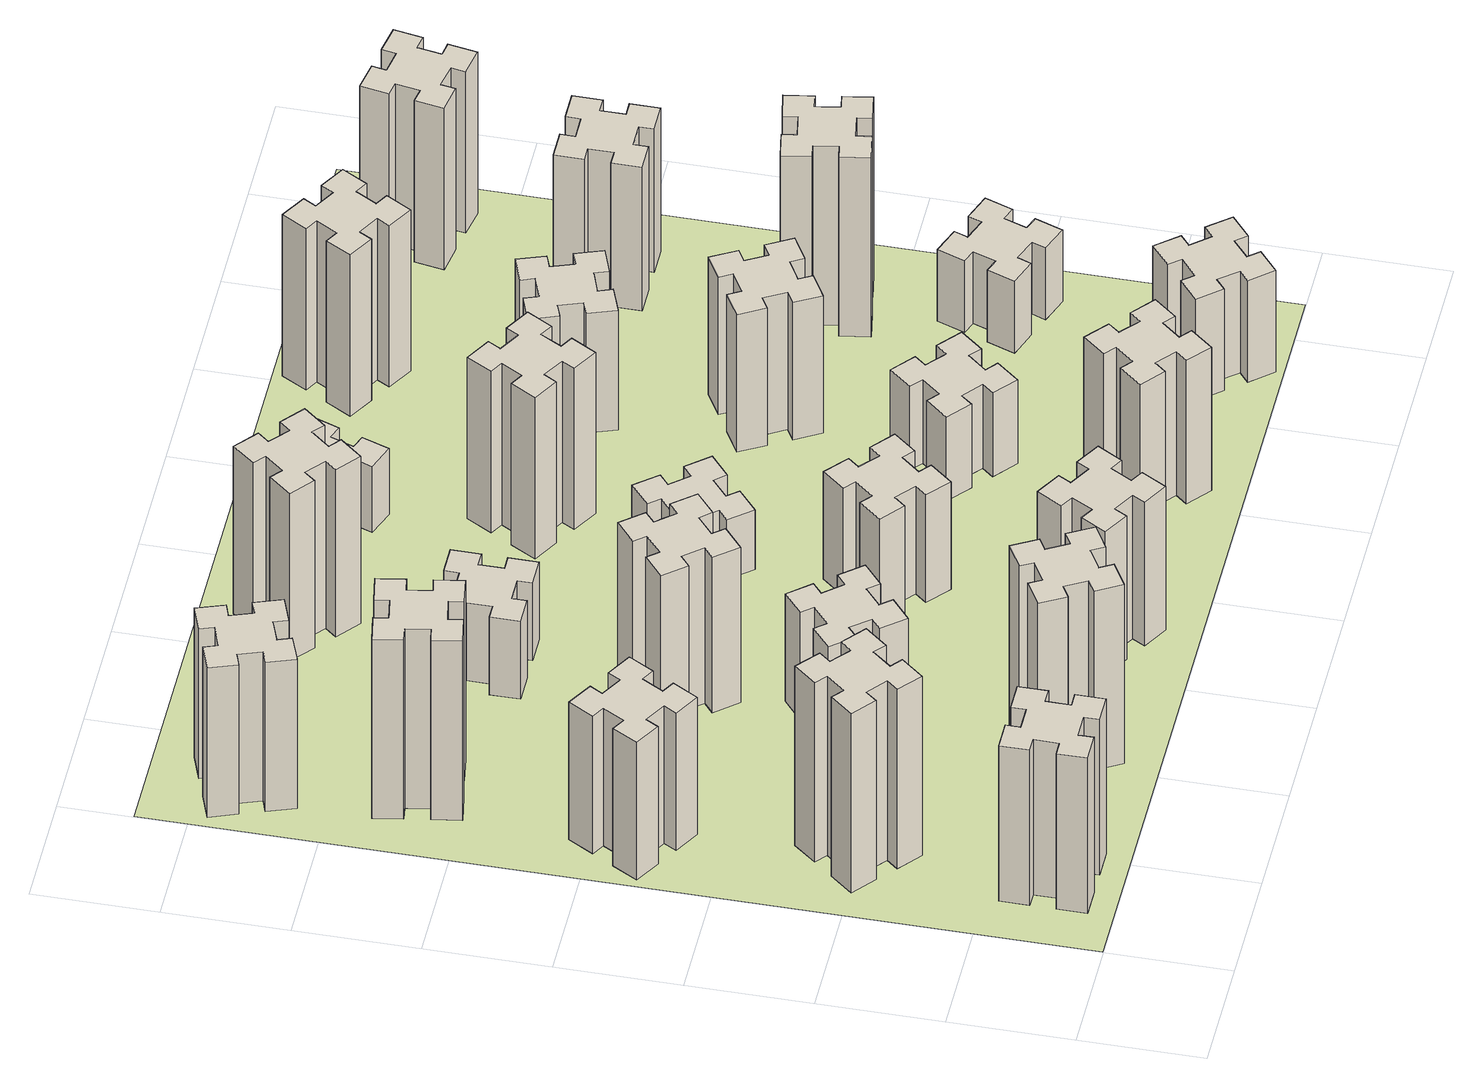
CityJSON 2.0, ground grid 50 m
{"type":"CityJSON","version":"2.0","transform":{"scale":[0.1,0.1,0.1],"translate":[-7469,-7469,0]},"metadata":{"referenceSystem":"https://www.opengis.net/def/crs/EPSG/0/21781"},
"CityObjects":{
"building1":{"type":"Building","attributes":{"class":"1000","function":"1000","usage":"1000","yearOfConstruction":2016,"roofType":"1000","measuredHeight":78,"storeysAboveGround":30,"storeysBelowGround":0},"geometry":[{"type":"Solid","lod":"1","boundaries":[[[[0,1,2,3,4,5,6,7,8,9,10,11,12,13,14,15,16,17,18,19]],[[17,16,20,21]],[[16,15,22,20]],[[15,14,23,22]],[[14,13,24,23]],[[13,12,25,24]],[[12,11,26,25]],[[11,10,27,26]],[[10,9,28,27]],[[9,8,29,28]],[[8,7,30,29]],[[7,6,31,30]],[[6,5,32,31]],[[5,4,33,32]],[[4,3,34,33]],[[3,2,35,34]],[[2,1,36,35]],[[1,0,37,36]],[[0,19,38,37]],[[19,18,39,38]],[[18,17,21,39]],[[24,25,26,27,28,29,30,31,32,33,34,35,36,37,38,39,21,20,22,23]]]]}]},
"building2":{"type":"Building","attributes":{"class":"1000","function":"1000","usage":"1000","yearOfConstruction":2016,"roofType":"1000","measuredHeight":90,"storeysAboveGround":30,"storeysBelowGround":0},"geometry":[{"type":"Solid","lod":"1","boundaries":[[[[40,41,42,43,44,45,46,47,48,49,50,51,52,53,54,55,56,57,58,59]],[[57,56,60,61]],[[56,55,62,60]],[[55,54,63,62]],[[54,53,64,63]],[[53,52,65,64]],[[52,51,66,65]],[[51,50,67,66]],[[50,49,68,67]],[[49,48,69,68]],[[48,47,70,69]],[[47,46,71,70]],[[46,45,72,71]],[[45,44,73,72]],[[44,43,74,73]],[[43,42,75,74]],[[42,41,76,75]],[[41,40,77,76]],[[40,59,78,77]],[[59,58,79,78]],[[58,57,61,79]],[[64,65,66,67,68,69,70,71,72,73,74,75,76,77,78,79,61,60,62,63]]]]}]},
"building3":{"type":"Building","attributes":{"class":"1000","function":"1000","usage":"1000","yearOfConstruction":2016,"roofType":"1000","measuredHeight":69,"storeysAboveGround":30,"storeysBelowGround":0},"geometry":[{"type":"Solid","lod":"1","boundaries":[[[[80,81,82,83,84,85,86,87,88,89,90,91,92,93,94,95,96,97,98,99]],[[97,96,100,101]],[[96,95,102,100]],[[95,94,103,102]],[[94,93,104,103]],[[93,92,105,104]],[[92,91,106,105]],[[91,90,107,106]],[[90,89,108,107]],[[89,88,109,108]],[[88,87,110,109]],[[87,86,111,110]],[[86,85,112,111]],[[85,84,113,112]],[[84,83,114,113]],[[83,82,115,114]],[[82,81,116,115]],[[81,80,117,116]],[[80,99,118,117]],[[99,98,119,118]],[[98,97,101,119]],[[104,105,106,107,108,109,110,111,112,113,114,115,116,117,118,119,101,100,102,103]]]]}]},
"building4":{"type":"Building","attributes":{"class":"1000","function":"1000","usage":"1000","yearOfConstruction":2016,"roofType":"1000","measuredHeight":90,"storeysAboveGround":30,"storeysBelowGround":0},"geometry":[{"type":"Solid","lod":"1","boundaries":[[[[120,121,122,123,124,125,126,127,128,129,130,131,132,133,134,135,136,137,138,139]],[[137,136,140,141]],[[136,135,142,140]],[[135,134,143,142]],[[134,133,144,143]],[[133,132,145,144]],[[132,131,146,145]],[[131,130,147,146]],[[130,129,148,147]],[[129,128,149,148]],[[128,127,150,149]],[[127,126,151,150]],[[126,125,152,151]],[[125,124,153,152]],[[124,123,154,153]],[[123,122,155,154]],[[122,121,156,155]],[[121,120,157,156]],[[120,139,158,157]],[[139,138,159,158]],[[138,137,141,159]],[[144,145,146,147,148,149,150,151,152,153,154,155,156,157,158,159,141,140,142,143]]]]}]},
"building5":{"type":"Building","attributes":{"class":"1000","function":"1000","usage":"1000","yearOfConstruction":2016,"roofType":"1000","measuredHeight":90,"storeysAboveGround":30,"storeysBelowGround":0},"geometry":[{"type":"Solid","lod":"1","boundaries":[[[[160,161,162,163,164,165,166,167,168,169,170,171,172,173,174,175,176,177,178,179]],[[177,176,180,181]],[[176,175,182,180]],[[175,174,183,182]],[[174,173,184,183]],[[173,172,185,184]],[[172,171,186,185]],[[171,170,187,186]],[[170,169,188,187]],[[169,168,189,188]],[[168,167,190,189]],[[167,166,191,190]],[[166,165,192,191]],[[165,164,193,192]],[[164,163,194,193]],[[163,162,195,194]],[[162,161,196,195]],[[161,160,197,196]],[[160,179,198,197]],[[179,178,199,198]],[[178,177,181,199]],[[184,185,186,187,188,189,190,191,192,193,194,195,196,197,198,199,181,180,182,183]]]]}]},
"building6":{"type":"Building","attributes":{"class":"1000","function":"1000","usage":"1000","yearOfConstruction":2016,"roofType":"1000","measuredHeight":75,"storeysAboveGround":30,"storeysBelowGround":0},"geometry":[{"type":"Solid","lod":"1","boundaries":[[[[200,201,202,203,204,205,206,207,208,209,210,211,212,213,214,215,216,217,218,219]],[[217,216,220,221]],[[216,215,222,220]],[[215,214,223,222]],[[214,213,224,223]],[[213,212,225,224]],[[212,211,226,225]],[[211,210,227,226]],[[210,209,228,227]],[[209,208,229,228]],[[208,207,230,229]],[[207,206,231,230]],[[206,205,232,231]],[[205,204,233,232]],[[204,203,234,233]],[[203,202,235,234]],[[202,201,236,235]],[[201,200,237,236]],[[200,219,238,237]],[[219,218,239,238]],[[218,217,221,239]],[[224,225,226,227,228,229,230,231,232,233,234,235,236,237,238,239,221,220,222,223]]]]}]},
"building7":{"type":"Building","attributes":{"class":"1000","function":"1000","usage":"1000","yearOfConstruction":2016,"roofType":"1000","measuredHeight":54,"storeysAboveGround":30,"storeysBelowGround":0},"geometry":[{"type":"Solid","lod":"1","boundaries":[[[[240,241,242,243,244,245,246,247,248,249,250,251,252,253,254,255,256,257,258,259]],[[257,256,260,261]],[[256,255,262,260]],[[255,254,263,262]],[[254,253,264,263]],[[253,252,265,264]],[[252,251,266,265]],[[251,250,267,266]],[[250,249,268,267]],[[249,248,269,268]],[[248,247,270,269]],[[247,246,271,270]],[[246,245,272,271]],[[245,244,273,272]],[[244,243,274,273]],[[243,242,275,274]],[[242,241,276,275]],[[241,240,277,276]],[[240,259,278,277]],[[259,258,279,278]],[[258,257,261,279]],[[264,265,266,267,268,269,270,271,272,273,274,275,276,277,278,279,261,260,262,263]]]]}]},
"building8":{"type":"Building","attributes":{"class":"1000","function":"1000","usage":"1000","yearOfConstruction":2016,"roofType":"1000","measuredHeight":78,"storeysAboveGround":30,"storeysBelowGround":0},"geometry":[{"type":"Solid","lod":"1","boundaries":[[[[280,281,282,283,284,285,286,287,288,289,290,291,292,293,294,295,296,297,298,299]],[[297,296,300,301]],[[296,295,302,300]],[[295,294,303,302]],[[294,293,304,303]],[[293,292,305,304]],[[292,291,306,305]],[[291,290,307,306]],[[290,289,308,307]],[[289,288,309,308]],[[288,287,310,309]],[[287,286,311,310]],[[286,285,312,311]],[[285,284,313,312]],[[284,283,314,313]],[[283,282,315,314]],[[282,281,316,315]],[[281,280,317,316]],[[280,299,318,317]],[[299,298,319,318]],[[298,297,301,319]],[[304,305,306,307,308,309,310,311,312,313,314,315,316,317,318,319,301,300,302,303]]]]}]},
"building9":{"type":"Building","attributes":{"class":"1000","function":"1000","usage":"1000","yearOfConstruction":2016,"roofType":"1000","measuredHeight":72,"storeysAboveGround":30,"storeysBelowGround":0},"geometry":[{"type":"Solid","lod":"1","boundaries":[[[[320,321,322,323,324,325,326,327,328,329,330,331,332,333,334,335,336,337,338,339]],[[337,336,340,341]],[[336,335,342,340]],[[335,334,343,342]],[[334,333,344,343]],[[333,332,345,344]],[[332,331,346,345]],[[331,330,347,346]],[[330,329,348,347]],[[329,328,349,348]],[[328,327,350,349]],[[327,326,351,350]],[[326,325,352,351]],[[325,324,353,352]],[[324,323,354,353]],[[323,322,355,354]],[[322,321,356,355]],[[321,320,357,356]],[[320,339,358,357]],[[339,338,359,358]],[[338,337,341,359]],[[344,345,346,347,348,349,350,351,352,353,354,355,356,357,358,359,341,340,342,343]]]]}]},
"building10":{"type":"Building","attributes":{"class":"1000","function":"1000","usage":"1000","yearOfConstruction":2016,"roofType":"1000","measuredHeight":39,"storeysAboveGround":30,"storeysBelowGround":0},"geometry":[{"type":"Solid","lod":"1","boundaries":[[[[360,361,362,363,364,365,366,367,368,369,370,371,372,373,374,375,376,377,378,379]],[[377,376,380,381]],[[376,375,382,380]],[[375,374,383,382]],[[374,373,384,383]],[[373,372,385,384]],[[372,371,386,385]],[[371,370,387,386]],[[370,369,388,387]],[[369,368,389,388]],[[368,367,390,389]],[[367,366,391,390]],[[366,365,392,391]],[[365,364,393,392]],[[364,363,394,393]],[[363,362,395,394]],[[362,361,396,395]],[[361,360,397,396]],[[360,379,398,397]],[[379,378,399,398]],[[378,377,381,399]],[[384,385,386,387,388,389,390,391,392,393,394,395,396,397,398,399,381,380,382,383]]]]}]},
"building11":{"type":"Building","attributes":{"class":"1000","function":"1000","usage":"1000","yearOfConstruction":2016,"roofType":"1000","measuredHeight":84,"storeysAboveGround":30,"storeysBelowGround":0},"geometry":[{"type":"Solid","lod":"1","boundaries":[[[[400,401,402,403,404,405,406,407,408,409,410,411,412,413,414,415,416,417,418,419]],[[417,416,420,421]],[[416,415,422,420]],[[415,414,423,422]],[[414,413,424,423]],[[413,412,425,424]],[[412,411,426,425]],[[411,410,427,426]],[[410,409,428,427]],[[409,408,429,428]],[[408,407,430,429]],[[407,406,431,430]],[[406,405,432,431]],[[405,404,433,432]],[[404,403,434,433]],[[403,402,435,434]],[[402,401,436,435]],[[401,400,437,436]],[[400,419,438,437]],[[419,418,439,438]],[[418,417,421,439]],[[424,425,426,427,428,429,430,431,432,433,434,435,436,437,438,439,421,420,422,423]]]]}]},
"building12":{"type":"Building","attributes":{"class":"1000","function":"1000","usage":"1000","yearOfConstruction":2016,"roofType":"1000","measuredHeight":54,"storeysAboveGround":30,"storeysBelowGround":0},"geometry":[{"type":"Solid","lod":"1","boundaries":[[[[440,441,442,443,444,445,446,447,448,449,450,451,452,453,454,455,456,457,458,459]],[[457,456,460,461]],[[456,455,462,460]],[[455,454,463,462]],[[454,453,464,463]],[[453,452,465,464]],[[452,451,466,465]],[[451,450,467,466]],[[450,449,468,467]],[[449,448,469,468]],[[448,447,470,469]],[[447,446,471,470]],[[446,445,472,471]],[[445,444,473,472]],[[444,443,474,473]],[[443,442,475,474]],[[442,441,476,475]],[[441,440,477,476]],[[440,459,478,477]],[[459,458,479,478]],[[458,457,461,479]],[[464,465,466,467,468,469,470,471,472,473,474,475,476,477,478,479,461,460,462,463]]]]}]},
"building13":{"type":"Building","attributes":{"class":"1000","function":"1000","usage":"1000","yearOfConstruction":2016,"roofType":"1000","measuredHeight":30,"storeysAboveGround":30,"storeysBelowGround":0},"geometry":[{"type":"Solid","lod":"1","boundaries":[[[[480,481,482,483,484,485,486,487,488,489,490,491,492,493,494,495,496,497,498,499]],[[497,496,500,501]],[[496,495,502,500]],[[495,494,503,502]],[[494,493,504,503]],[[493,492,505,504]],[[492,491,506,505]],[[491,490,507,506]],[[490,489,508,507]],[[489,488,509,508]],[[488,487,510,509]],[[487,486,511,510]],[[486,485,512,511]],[[485,484,513,512]],[[484,483,514,513]],[[483,482,515,514]],[[482,481,516,515]],[[481,480,517,516]],[[480,499,518,517]],[[499,498,519,518]],[[498,497,501,519]],[[504,505,506,507,508,509,510,511,512,513,514,515,516,517,518,519,501,500,502,503]]]]}]},
"building14":{"type":"Building","attributes":{"class":"1000","function":"1000","usage":"1000","yearOfConstruction":2016,"roofType":"1000","measuredHeight":72,"storeysAboveGround":30,"storeysBelowGround":0},"geometry":[{"type":"Solid","lod":"1","boundaries":[[[[520,521,522,523,524,525,526,527,528,529,530,531,532,533,534,535,536,537,538,539]],[[537,536,540,541]],[[536,535,542,540]],[[535,534,543,542]],[[534,533,544,543]],[[533,532,545,544]],[[532,531,546,545]],[[531,530,547,546]],[[530,529,548,547]],[[529,528,549,548]],[[528,527,550,549]],[[527,526,551,550]],[[526,525,552,551]],[[525,524,553,552]],[[524,523,554,553]],[[523,522,555,554]],[[522,521,556,555]],[[521,520,557,556]],[[520,539,558,557]],[[539,538,559,558]],[[538,537,541,559]],[[544,545,546,547,548,549,550,551,552,553,554,555,556,557,558,559,541,540,542,543]]]]}]},
"building15":{"type":"Building","attributes":{"class":"1000","function":"1000","usage":"1000","yearOfConstruction":2016,"roofType":"1000","measuredHeight":81,"storeysAboveGround":30,"storeysBelowGround":0},"geometry":[{"type":"Solid","lod":"1","boundaries":[[[[560,561,562,563,564,565,566,567,568,569,570,571,572,573,574,575,576,577,578,579]],[[577,576,580,581]],[[576,575,582,580]],[[575,574,583,582]],[[574,573,584,583]],[[573,572,585,584]],[[572,571,586,585]],[[571,570,587,586]],[[570,569,588,587]],[[569,568,589,588]],[[568,567,590,589]],[[567,566,591,590]],[[566,565,592,591]],[[565,564,593,592]],[[564,563,594,593]],[[563,562,595,594]],[[562,561,596,595]],[[561,560,597,596]],[[560,579,598,597]],[[579,578,599,598]],[[578,577,581,599]],[[584,585,586,587,588,589,590,591,592,593,594,595,596,597,598,599,581,580,582,583]]]]}]},
"building16":{"type":"Building","attributes":{"class":"1000","function":"1000","usage":"1000","yearOfConstruction":2016,"roofType":"1000","measuredHeight":33,"storeysAboveGround":30,"storeysBelowGround":0},"geometry":[{"type":"Solid","lod":"1","boundaries":[[[[600,601,602,603,604,605,606,607,608,609,610,611,612,613,614,615,616,617,618,619]],[[617,616,620,621]],[[616,615,622,620]],[[615,614,623,622]],[[614,613,624,623]],[[613,612,625,624]],[[612,611,626,625]],[[611,610,627,626]],[[610,609,628,627]],[[609,608,629,628]],[[608,607,630,629]],[[607,606,631,630]],[[606,605,632,631]],[[605,604,633,632]],[[604,603,634,633]],[[603,602,635,634]],[[602,601,636,635]],[[601,600,637,636]],[[600,619,638,637]],[[619,618,639,638]],[[618,617,621,639]],[[624,625,626,627,628,629,630,631,632,633,634,635,636,637,638,639,621,620,622,623]]]]}]},
"building17":{"type":"Building","attributes":{"class":"1000","function":"1000","usage":"1000","yearOfConstruction":2016,"roofType":"1000","measuredHeight":42,"storeysAboveGround":30,"storeysBelowGround":0},"geometry":[{"type":"Solid","lod":"1","boundaries":[[[[640,641,642,643,644,645,646,647,648,649,650,651,652,653,654,655,656,657,658,659]],[[657,656,660,661]],[[656,655,662,660]],[[655,654,663,662]],[[654,653,664,663]],[[653,652,665,664]],[[652,651,666,665]],[[651,650,667,666]],[[650,649,668,667]],[[649,648,669,668]],[[648,647,670,669]],[[647,646,671,670]],[[646,645,672,671]],[[645,644,673,672]],[[644,643,674,673]],[[643,642,675,674]],[[642,641,676,675]],[[641,640,677,676]],[[640,659,678,677]],[[659,658,679,678]],[[658,657,661,679]],[[664,665,666,667,668,669,670,671,672,673,674,675,676,677,678,679,661,660,662,663]]]]}]},
"building18":{"type":"Building","attributes":{"class":"1000","function":"1000","usage":"1000","yearOfConstruction":2016,"roofType":"1000","measuredHeight":69,"storeysAboveGround":30,"storeysBelowGround":0},"geometry":[{"type":"Solid","lod":"1","boundaries":[[[[680,681,682,683,684,685,686,687,688,689,690,691,692,693,694,695,696,697,698,699]],[[697,696,700,701]],[[696,695,702,700]],[[695,694,703,702]],[[694,693,704,703]],[[693,692,705,704]],[[692,691,706,705]],[[691,690,707,706]],[[690,689,708,707]],[[689,688,709,708]],[[688,687,710,709]],[[687,686,711,710]],[[686,685,712,711]],[[685,684,713,712]],[[684,683,714,713]],[[683,682,715,714]],[[682,681,716,715]],[[681,680,717,716]],[[680,699,718,717]],[[699,698,719,718]],[[698,697,701,719]],[[704,705,706,707,708,709,710,711,712,713,714,715,716,717,718,719,701,700,702,703]]]]}]},
"building19":{"type":"Building","attributes":{"class":"1000","function":"1000","usage":"1000","yearOfConstruction":2016,"roofType":"1000","measuredHeight":60,"storeysAboveGround":30,"storeysBelowGround":0},"geometry":[{"type":"Solid","lod":"1","boundaries":[[[[720,721,722,723,724,725,726,727,728,729,730,731,732,733,734,735,736,737,738,739]],[[737,736,740,741]],[[736,735,742,740]],[[735,734,743,742]],[[734,733,744,743]],[[733,732,745,744]],[[732,731,746,745]],[[731,730,747,746]],[[730,729,748,747]],[[729,728,749,748]],[[728,727,750,749]],[[727,726,751,750]],[[726,725,752,751]],[[725,724,753,752]],[[724,723,754,753]],[[723,722,755,754]],[[722,721,756,755]],[[721,720,757,756]],[[720,739,758,757]],[[739,738,759,758]],[[738,737,741,759]],[[744,745,746,747,748,749,750,751,752,753,754,755,756,757,758,759,741,740,742,743]]]]}]},
"building20":{"type":"Building","attributes":{"class":"1000","function":"1000","usage":"1000","yearOfConstruction":2016,"roofType":"1000","measuredHeight":51,"storeysAboveGround":30,"storeysBelowGround":0},"geometry":[{"type":"Solid","lod":"1","boundaries":[[[[760,761,762,763,764,765,766,767,768,769,770,771,772,773,774,775,776,777,778,779]],[[777,776,780,781]],[[776,775,782,780]],[[775,774,783,782]],[[774,773,784,783]],[[773,772,785,784]],[[772,771,786,785]],[[771,770,787,786]],[[770,769,788,787]],[[769,768,789,788]],[[768,767,790,789]],[[767,766,791,790]],[[766,765,792,791]],[[765,764,793,792]],[[764,763,794,793]],[[763,762,795,794]],[[762,761,796,795]],[[761,760,797,796]],[[760,779,798,797]],[[779,778,799,798]],[[778,777,781,799]],[[784,785,786,787,788,789,790,791,792,793,794,795,796,797,798,799,781,780,782,783]]]]}]},
"building21":{"type":"Building","attributes":{"class":"1000","function":"1000","usage":"1000","yearOfConstruction":2016,"roofType":"1000","measuredHeight":81,"storeysAboveGround":30,"storeysBelowGround":0},"geometry":[{"type":"Solid","lod":"1","boundaries":[[[[800,801,802,803,804,805,806,807,808,809,810,811,812,813,814,815,816,817,818,819]],[[817,816,820,821]],[[816,815,822,820]],[[815,814,823,822]],[[814,813,824,823]],[[813,812,825,824]],[[812,811,826,825]],[[811,810,827,826]],[[810,809,828,827]],[[809,808,829,828]],[[808,807,830,829]],[[807,806,831,830]],[[806,805,832,831]],[[805,804,833,832]],[[804,803,834,833]],[[803,802,835,834]],[[802,801,836,835]],[[801,800,837,836]],[[800,819,838,837]],[[819,818,839,838]],[[818,817,821,839]],[[824,825,826,827,828,829,830,831,832,833,834,835,836,837,838,839,821,820,822,823]]]]}]},
"building22":{"type":"Building","attributes":{"class":"1000","function":"1000","usage":"1000","yearOfConstruction":2016,"roofType":"1000","measuredHeight":36,"storeysAboveGround":30,"storeysBelowGround":0},"geometry":[{"type":"Solid","lod":"1","boundaries":[[[[840,841,842,843,844,845,846,847,848,849,850,851,852,853,854,855,856,857,858,859]],[[857,856,860,861]],[[856,855,862,860]],[[855,854,863,862]],[[854,853,864,863]],[[853,852,865,864]],[[852,851,866,865]],[[851,850,867,866]],[[850,849,868,867]],[[849,848,869,868]],[[848,847,870,869]],[[847,846,871,870]],[[846,845,872,871]],[[845,844,873,872]],[[844,843,874,873]],[[843,842,875,874]],[[842,841,876,875]],[[841,840,877,876]],[[840,859,878,877]],[[859,858,879,878]],[[858,857,861,879]],[[864,865,866,867,868,869,870,871,872,873,874,875,876,877,878,879,861,860,862,863]]]]}]},
"building23":{"type":"Building","attributes":{"class":"1000","function":"1000","usage":"1000","yearOfConstruction":2016,"roofType":"1000","measuredHeight":90,"storeysAboveGround":30,"storeysBelowGround":0},"geometry":[{"type":"Solid","lod":"1","boundaries":[[[[880,881,882,883,884,885,886,887,888,889,890,891,892,893,894,895,896,897,898,899]],[[897,896,900,901]],[[896,895,902,900]],[[895,894,903,902]],[[894,893,904,903]],[[893,892,905,904]],[[892,891,906,905]],[[891,890,907,906]],[[890,889,908,907]],[[889,888,909,908]],[[888,887,910,909]],[[887,886,911,910]],[[886,885,912,911]],[[885,884,913,912]],[[884,883,914,913]],[[883,882,915,914]],[[882,881,916,915]],[[881,880,917,916]],[[880,899,918,917]],[[899,898,919,918]],[[898,897,901,919]],[[904,905,906,907,908,909,910,911,912,913,914,915,916,917,918,919,901,900,902,903]]]]}]},
"building24":{"type":"Building","attributes":{"class":"1000","function":"1000","usage":"1000","yearOfConstruction":2016,"roofType":"1000","measuredHeight":72,"storeysAboveGround":30,"storeysBelowGround":0},"geometry":[{"type":"Solid","lod":"1","boundaries":[[[[920,921,922,923,924,925,926,927,928,929,930,931,932,933,934,935,936,937,938,939]],[[937,936,940,941]],[[936,935,942,940]],[[935,934,943,942]],[[934,933,944,943]],[[933,932,945,944]],[[932,931,946,945]],[[931,930,947,946]],[[930,929,948,947]],[[929,928,949,948]],[[928,927,950,949]],[[927,926,951,950]],[[926,925,952,951]],[[925,924,953,952]],[[924,923,954,953]],[[923,922,955,954]],[[922,921,956,955]],[[921,920,957,956]],[[920,939,958,957]],[[939,938,959,958]],[[938,937,941,959]],[[944,945,946,947,948,949,950,951,952,953,954,955,956,957,958,959,941,940,942,943]]]]}]},
"building25":{"type":"Building","attributes":{"class":"1000","function":"1000","usage":"1000","yearOfConstruction":2016,"roofType":"1000","measuredHeight":81,"storeysAboveGround":30,"storeysBelowGround":0},"geometry":[{"type":"Solid","lod":"1","boundaries":[[[[960,961,962,963,964,965,966,967,968,969,970,971,972,973,974,975,976,977,978,979]],[[977,976,980,981]],[[976,975,982,980]],[[975,974,983,982]],[[974,973,984,983]],[[973,972,985,984]],[[972,971,986,985]],[[971,970,987,986]],[[970,969,988,987]],[[969,968,989,988]],[[968,967,990,989]],[[967,966,991,990]],[[966,965,992,991]],[[965,964,993,992]],[[964,963,994,993]],[[963,962,995,994]],[[962,961,996,995]],[[961,960,997,996]],[[960,979,998,997]],[[979,978,999,998]],[[978,977,981,999]],[[984,985,986,987,988,989,990,991,992,993,994,995,996,997,998,999,981,980,982,983]]]]}]},
"landuse1":{"type":"LandUse","attributes":{"name":"plot1","function":"1010"},"geometry":[{"type":"MultiSurface","lod":"1","boundaries":[[[1000,1001,1002,1003]]]}]}
},
"vertices":[
[265,325,0],[265,225,0],[205,225,0],[205,105,0],[325,105,0],[325,165,0],[425,165,0],[425,105,0],[545,105,0],[545,225,0],[485,225,0],[485,325,0],[545,325,0],[545,445,0],[425,445,0],[425,385,0],[325,385,0],[325,445,0],[205,445,0],[205,325,0],[325,385,780],[325,445,780],[425,385,780],[425,445,780],[545,445,780],[545,325,780],[485,325,780],[485,225,780],[545,225,780],[545,105,780],[425,105,780],[425,165,780],[325,165,780],[325,105,780],[205,105,780],[205,225,780],[265,225,780],[265,325,780],[205,325,780],[205,445,780],
[484,1067,0],[408,1132,0],[446,1178,0],[354,1255,0],[277,1163,0],[323,1124,0],[259,1048,0],[213,1086,0],[136,994,0],[228,917,0],[266,963,0],[343,899,0],[304,853,0],[396,776,0],[473,868,0],[427,906,0],[492,983,0],[538,944,0],[615,1036,0],[523,1113,0],[492,983,900],[538,944,900],[427,906,900],[473,868,900],[396,776,900],[304,853,900],[343,899,900],[266,963,900],[228,917,900],[136,994,900],[213,1086,900],[259,1048,900],[323,1124,900],[277,1163,900],[354,1255,900],[446,1178,900],[408,1132,900],[484,1067,900],[523,1113,900],[615,1036,900],
[374,1926,0],[287,1976,0],[317,2028,0],[213,2088,0],[153,1984,0],[205,1954,0],[155,1867,0],[103,1897,0],[43,1793,0],[147,1733,0],[177,1785,0],[264,1735,0],[234,1683,0],[338,1623,0],[398,1727,0],[346,1757,0],[396,1844,0],[448,1814,0],[508,1918,0],[404,1978,0],[396,1844,690],[448,1814,690],[346,1757,690],[398,1727,690],[338,1623,690],[234,1683,690],[264,1735,690],[177,1785,690],[147,1733,690],[43,1793,690],[103,1897,690],[155,1867,690],[205,1954,690],[153,1984,690],[213,2088,690],[317,2028,690],[287,1976,690],[374,1926,690],[404,1978,690],[508,1918,690],
[405,2812,0],[307,2795,0],[297,2854,0],[178,2833,0],[199,2715,0],[258,2725,0],[276,2627,0],[217,2617,0],[237,2498,0],[356,2519,0],[345,2578,0],[444,2596,0],[454,2537,0],[572,2557,0],[551,2676,0],[492,2665,0],[475,2764,0],[534,2774,0],[513,2892,0],[395,2871,0],[475,2764,900],[534,2774,900],[492,2665,900],[551,2676,900],[572,2557,900],[454,2537,900],[444,2596,900],[345,2578,900],[356,2519,900],[237,2498,900],[217,2617,900],[276,2627,900],[258,2725,900],[199,2715,900],[178,2833,900],[297,2854,900],[307,2795,900],[405,2812,900],[395,2871,900],[513,2892,900],
[1127,255,0],[1214,305,0],[1244,253,0],[1348,313,0],[1288,417,0],[1236,387,0],[1186,474,0],[1238,504,0],[1178,608,0],[1074,548,0],[1104,496,0],[1017,446,0],[987,498,0],[883,438,0],[943,334,0],[995,364,0],[1045,277,0],[993,247,0],[1053,143,0],[1157,203,0],[1045,277,900],[993,247,900],[995,364,900],[943,334,900],[883,438,900],[987,498,900],[1017,446,900],[1104,496,900],[1074,548,900],[1178,608,900],[1238,504,900],[1186,474,900],[1236,387,900],[1288,417,900],[1348,313,900],[1244,253,900],[1214,305,900],[1127,255,900],[1157,203,900],[1053,143,900],
[155,3345,0],[189,3251,0],[133,3230,0],[174,3117,0],[287,3159,0],[266,3215,0],[360,3249,0],[380,3193,0],[493,3234,0],[452,3347,0],[396,3326,0],[362,3420,0],[418,3440,0],[377,3553,0],[264,3512,0],[285,3456,0],[191,3422,0],[170,3478,0],[57,3437,0],[99,3324,0],[191,3422,750],[170,3478,750],[285,3456,750],[264,3512,750],[377,3553,750],[418,3440,750],[362,3420,750],[396,3326,750],[452,3347,750],[493,3234,750],[380,3193,750],[360,3249,750],[266,3215,750],[287,3159,750],[174,3117,750],[133,3230,750],[189,3251,750],[155,3345,750],[99,3324,750],[57,3437,750],
[1083,1332,0],[1006,1267,0],[968,1313,0],[876,1236,0],[953,1144,0],[999,1183,0],[1063,1106,0],[1017,1068,0],[1094,976,0],[1186,1053,0],[1148,1099,0],[1224,1163,0],[1263,1117,0],[1355,1194,0],[1278,1286,0],[1232,1248,0],[1167,1324,0],[1213,1363,0],[1136,1455,0],[1044,1378,0],[1167,1324,540],[1213,1363,540],[1232,1248,540],[1278,1286,540],[1355,1194,540],[1263,1117,540],[1224,1163,540],[1148,1099,540],[1186,1053,540],[1094,976,540],[1017,1068,540],[1063,1106,540],[999,1183,540],[953,1144,540],[876,1236,540],[968,1313,540],[1006,1267,540],[1083,1332,540],[1044,1378,540],[1136,1455,540],
[1083,1972,0],[1006,1907,0],[968,1953,0],[876,1876,0],[953,1784,0],[999,1823,0],[1063,1746,0],[1017,1708,0],[1094,1616,0],[1186,1693,0],[1148,1739,0],[1224,1803,0],[1263,1757,0],[1355,1834,0],[1278,1926,0],[1232,1888,0],[1167,1964,0],[1213,2003,0],[1136,2095,0],[1044,2018,0],[1167,1964,780],[1213,2003,780],[1232,1888,780],[1278,1926,780],[1355,1834,780],[1263,1757,780],[1224,1803,780],[1148,1739,780],[1186,1693,780],[1094,1616,780],[1017,1708,780],[1063,1746,780],[999,1823,780],[953,1784,780],[876,1876,780],[968,1953,780],[1006,1907,780],[1083,1972,780],[1044,2018,780],[1136,2095,780],
[1657,305,0],[1744,255,0],[1714,203,0],[1818,143,0],[1878,247,0],[1826,277,0],[1876,364,0],[1928,334,0],[1988,438,0],[1884,498,0],[1854,446,0],[1767,496,0],[1797,548,0],[1693,608,0],[1633,504,0],[1685,474,0],[1635,387,0],[1583,417,0],[1523,313,0],[1627,253,0],[1635,387,720],[1583,417,720],[1685,474,720],[1633,504,720],[1693,608,720],[1797,548,720],[1767,496,720],[1854,446,720],[1884,498,720],[1988,438,720],[1928,334,720],[1876,364,720],[1826,277,720],[1878,247,720],[1818,143,720],[1714,203,720],[1744,255,720],[1657,305,720],[1627,253,720],[1523,313,720],
[1005,2645,0],[1005,2545,0],[945,2545,0],[945,2425,0],[1065,2425,0],[1065,2485,0],[1165,2485,0],[1165,2425,0],[1285,2425,0],[1285,2545,0],[1225,2545,0],[1225,2645,0],[1285,2645,0],[1285,2765,0],[1165,2765,0],[1165,2705,0],[1065,2705,0],[1065,2765,0],[945,2765,0],[945,2645,0],[1065,2705,390],[1065,2765,390],[1165,2705,390],[1165,2765,390],[1285,2765,390],[1285,2645,390],[1225,2645,390],[1225,2545,390],[1285,2545,390],[1285,2425,390],[1165,2425,390],[1165,2485,390],[1065,2485,390],[1065,2425,390],[945,2425,390],[945,2545,390],[1005,2545,390],[1005,2645,390],[945,2645,390],[945,2765,390],
[1106,3283,0],[1183,3219,0],[1144,3173,0],[1236,3096,0],[1313,3188,0],[1267,3226,0],[1332,3303,0],[1378,3264,0],[1455,3356,0],[1363,3433,0],[1324,3387,0],[1248,3452,0],[1286,3498,0],[1194,3575,0],[1117,3483,0],[1163,3444,0],[1099,3368,0],[1053,3406,0],[976,3314,0],[1068,3237,0],[1099,3368,840],[1053,3406,840],[1163,3444,840],[1117,3483,840],[1194,3575,840],[1286,3498,840],[1248,3452,840],[1324,3387,840],[1363,3433,840],[1455,3356,840],[1378,3264,840],[1332,3303,840],[1267,3226,840],[1313,3188,840],[1236,3096,840],[1144,3173,840],[1183,3219,840],[1106,3283,840],[1068,3237,840],[976,3314,840],
[1746,1163,0],[1823,1099,0],[1784,1053,0],[1876,976,0],[1953,1068,0],[1907,1106,0],[1972,1183,0],[2018,1144,0],[2095,1236,0],[2003,1313,0],[1964,1267,0],[1888,1332,0],[1926,1378,0],[1834,1455,0],[1757,1363,0],[1803,1324,0],[1739,1248,0],[1693,1286,0],[1616,1194,0],[1708,1117,0],[1739,1248,540],[1693,1286,540],[1803,1324,540],[1757,1363,540],[1834,1455,540],[1926,1378,540],[1888,1332,540],[1964,1267,540],[2003,1313,540],[2095,1236,540],[2018,1144,540],[1972,1183,540],[1907,1106,540],[1953,1068,540],[1876,976,540],[1784,1053,540],[1823,1099,540],[1746,1163,540],[1708,1117,540],[1616,1194,540],
[1972,1988,0],[1907,2064,0],[1953,2103,0],[1876,2195,0],[1784,2118,0],[1823,2072,0],[1746,2007,0],[1708,2053,0],[1616,1976,0],[1693,1884,0],[1739,1923,0],[1803,1846,0],[1757,1808,0],[1834,1716,0],[1926,1793,0],[1888,1839,0],[1964,1903,0],[2003,1857,0],[2095,1934,0],[2018,2026,0],[1964,1903,300],[2003,1857,300],[1888,1839,300],[1926,1793,300],[1834,1716,300],[1757,1808,300],[1803,1846,300],[1739,1923,300],[1693,1884,300],[1616,1976,300],[1708,2053,300],[1746,2007,300],[1823,2072,300],[1784,2118,300],[1876,2195,300],[1953,2103,300],[1907,2064,300],[1972,1988,300],[2018,2026,300],[2095,1934,300],
[2486,323,0],[2563,259,0],[2524,213,0],[2616,136,0],[2693,228,0],[2647,266,0],[2712,343,0],[2758,304,0],[2835,396,0],[2743,473,0],[2704,427,0],[2628,492,0],[2666,538,0],[2574,615,0],[2497,523,0],[2543,484,0],[2479,408,0],[2433,446,0],[2356,354,0],[2448,277,0],[2479,408,720],[2433,446,720],[2543,484,720],[2497,523,720],[2574,615,720],[2666,538,720],[2628,492,720],[2704,427,720],[2743,473,720],[2835,396,720],[2758,304,720],[2712,343,720],[2647,266,720],[2693,228,720],[2616,136,720],[2524,213,720],[2563,259,720],[2486,323,720],[2448,277,720],[2356,354,720],
[2054,2666,0],[1967,2716,0],[1997,2768,0],[1893,2828,0],[1833,2724,0],[1885,2694,0],[1835,2607,0],[1783,2637,0],[1723,2533,0],[1827,2473,0],[1857,2525,0],[1944,2475,0],[1914,2423,0],[2018,2363,0],[2078,2467,0],[2026,2497,0],[2076,2584,0],[2128,2554,0],[2188,2658,0],[2084,2718,0],[2076,2584,810],[2128,2554,810],[2026,2497,810],[2078,2467,810],[2018,2363,810],[1914,2423,810],[1944,2475,810],[1857,2525,810],[1827,2473,810],[1723,2533,810],[1783,2637,810],[1835,2607,810],[1885,2694,810],[1833,2724,810],[1893,2828,810],[1997,2768,810],[1967,2716,810],[2054,2666,810],[2084,2718,810],[2188,2658,810],
[1671,3249,0],[1765,3215,0],[1744,3159,0],[1857,3117,0],[1898,3230,0],[1842,3251,0],[1876,3345,0],[1932,3324,0],[1973,3437,0],[1860,3478,0],[1840,3422,0],[1746,3456,0],[1767,3512,0],[1654,3553,0],[1613,3440,0],[1669,3420,0],[1635,3326,0],[1579,3347,0],[1537,3234,0],[1650,3193,0],[1635,3326,330],[1579,3347,330],[1669,3420,330],[1613,3440,330],[1654,3553,330],[1767,3512,330],[1746,3456,330],[1840,3422,330],[1860,3478,330],[1973,3437,330],[1932,3324,330],[1876,3345,330],[1842,3251,330],[1898,3230,330],[1857,3117,330],[1744,3159,330],[1765,3215,330],[1671,3249,330],[1650,3193,330],[1537,3234,330],
[2647,1006,0],[2712,1083,0],[2758,1044,0],[2835,1136,0],[2743,1213,0],[2704,1167,0],[2628,1232,0],[2666,1278,0],[2574,1355,0],[2497,1263,0],[2543,1224,0],[2479,1148,0],[2433,1186,0],[2356,1094,0],[2448,1017,0],[2486,1063,0],[2563,999,0],[2524,953,0],[2616,876,0],[2693,968,0],[2563,999,420],[2524,953,420],[2486,1063,420],[2448,1017,420],[2356,1094,420],[2433,1186,420],[2479,1148,420],[2543,1224,420],[2497,1263,420],[2574,1355,420],[2666,1278,420],[2628,1232,420],[2704,1167,420],[2743,1213,420],[2835,1136,420],[2758,1044,420],[2712,1083,420],[2647,1006,420],[2693,968,420],[2616,876,420],
[2816,1867,0],[2766,1954,0],[2818,1984,0],[2758,2088,0],[2654,2028,0],[2684,1976,0],[2597,1926,0],[2567,1978,0],[2463,1918,0],[2523,1814,0],[2575,1844,0],[2625,1757,0],[2573,1727,0],[2633,1623,0],[2737,1683,0],[2707,1735,0],[2794,1785,0],[2824,1733,0],[2928,1793,0],[2868,1897,0],[2794,1785,690],[2824,1733,690],[2707,1735,690],[2737,1683,690],[2633,1623,690],[2573,1727,690],[2625,1757,690],[2575,1844,690],[2523,1814,690],[2463,1918,690],[2567,1978,690],[2597,1926,690],[2684,1976,690],[2654,2028,690],[2758,2088,690],[2818,1984,690],[2766,1954,690],[2816,1867,690],[2868,1897,690],[2928,1793,690],
[2586,2475,0],[2680,2509,0],[2700,2453,0],[2813,2494,0],[2772,2607,0],[2716,2586,0],[2682,2680,0],[2738,2700,0],[2697,2813,0],[2584,2772,0],[2605,2716,0],[2511,2682,0],[2490,2738,0],[2377,2697,0],[2419,2584,0],[2475,2605,0],[2509,2511,0],[2453,2490,0],[2494,2377,0],[2607,2419,0],[2509,2511,600],[2453,2490,600],[2475,2605,600],[2419,2584,600],[2377,2697,600],[2490,2738,600],[2511,2682,600],[2605,2716,600],[2584,2772,600],[2697,2813,600],[2738,2700,600],[2682,2680,600],[2716,2586,600],[2772,2607,600],[2813,2494,600],[2700,2453,600],[2680,2509,600],[2586,2475,600],[2607,2419,600],[2494,2377,600],
[3368,159,0],[3444,223,0],[3483,177,0],[3575,254,0],[3498,346,0],[3452,308,0],[3387,384,0],[3433,423,0],[3356,515,0],[3264,438,0],[3303,392,0],[3226,327,0],[3188,373,0],[3096,296,0],[3173,204,0],[3219,243,0],[3283,166,0],[3237,128,0],[3314,36,0],[3406,113,0],[3283,166,510],[3237,128,510],[3219,243,510],[3173,204,510],[3096,296,510],[3188,373,510],[3226,327,510],[3303,392,510],[3264,438,510],[3356,515,510],[3433,423,510],[3387,384,510],[3452,308,510],[3498,346,510],[3575,254,510],[3483,177,510],[3444,223,510],[3368,159,510],[3406,113,510],[3314,36,510],
[2694,3506,0],[2607,3556,0],[2637,3608,0],[2533,3668,0],[2473,3564,0],[2525,3534,0],[2475,3447,0],[2423,3477,0],[2363,3373,0],[2467,3313,0],[2497,3365,0],[2584,3315,0],[2554,3263,0],[2658,3203,0],[2718,3307,0],[2666,3337,0],[2716,3424,0],[2768,3394,0],[2828,3498,0],[2724,3558,0],[2716,3424,810],[2768,3394,810],[2666,3337,810],[2718,3307,810],[2658,3203,810],[2554,3263,810],[2584,3315,810],[2497,3365,810],[2467,3313,810],[2363,3373,810],[2423,3477,810],[2475,3447,810],[2525,3534,810],[2473,3564,810],[2533,3668,810],[2637,3608,810],[2607,3556,810],[2694,3506,810],[2724,3558,810],[2828,3498,810],
[3351,1029,0],[3445,995,0],[3424,939,0],[3537,897,0],[3578,1010,0],[3522,1031,0],[3556,1125,0],[3612,1104,0],[3653,1217,0],[3540,1258,0],[3520,1202,0],[3426,1236,0],[3447,1292,0],[3334,1333,0],[3293,1220,0],[3349,1200,0],[3315,1106,0],[3259,1127,0],[3217,1014,0],[3330,973,0],[3315,1106,360],[3259,1127,360],[3349,1200,360],[3293,1220,360],[3334,1333,360],[3447,1292,360],[3426,1236,360],[3520,1202,360],[3540,1258,360],[3653,1217,360],[3612,1104,360],[3556,1125,360],[3522,1031,360],[3578,1010,360],[3537,897,360],[3424,939,360],[3445,995,360],[3351,1029,360],[3330,973,360],[3217,1014,360],
[3365,1872,0],[3267,1855,0],[3257,1914,0],[3138,1893,0],[3159,1775,0],[3218,1785,0],[3236,1687,0],[3177,1677,0],[3197,1558,0],[3316,1579,0],[3305,1638,0],[3404,1656,0],[3414,1597,0],[3532,1617,0],[3511,1736,0],[3452,1725,0],[3435,1824,0],[3494,1834,0],[3473,1952,0],[3355,1931,0],[3435,1824,900],[3494,1834,900],[3452,1725,900],[3511,1736,900],[3532,1617,900],[3414,1597,900],[3404,1656,900],[3305,1638,900],[3316,1579,900],[3197,1558,900],[3177,1677,900],[3236,1687,900],[3218,1785,900],[3159,1775,900],[3138,1893,900],[3257,1914,900],[3267,1855,900],[3365,1872,900],[3355,1931,900],[3473,1952,900],
[3385,2705,0],[3285,2705,0],[3285,2765,0],[3165,2765,0],[3165,2645,0],[3225,2645,0],[3225,2545,0],[3165,2545,0],[3165,2425,0],[3285,2425,0],[3285,2485,0],[3385,2485,0],[3385,2425,0],[3505,2425,0],[3505,2545,0],[3445,2545,0],[3445,2645,0],[3505,2645,0],[3505,2765,0],[3385,2765,0],[3445,2645,720],[3505,2645,720],[3445,2545,720],[3505,2545,720],[3505,2425,720],[3385,2425,720],[3385,2485,720],[3285,2485,720],[3285,2425,720],[3165,2425,720],[3165,2545,720],[3225,2545,720],[3225,2645,720],[3165,2645,720],[3165,2765,720],[3285,2765,720],[3285,2705,720],[3385,2705,720],[3385,2765,720],[3505,2765,720],
[3535,3267,0],[3552,3365,0],[3611,3355,0],[3632,3473,0],[3514,3494,0],[3504,3435,0],[3405,3452,0],[3416,3511,0],[3297,3532,0],[3277,3414,0],[3336,3404,0],[3318,3305,0],[3259,3316,0],[3238,3197,0],[3357,3177,0],[3367,3236,0],[3465,3218,0],[3455,3159,0],[3573,3138,0],[3594,3257,0],[3465,3218,810],[3455,3159,810],[3367,3236,810],[3357,3177,810],[3238,3197,810],[3259,3316,810],[3318,3305,810],[3336,3404,810],[3277,3414,810],[3297,3532,810],[3416,3511,810],[3405,3452,810],[3504,3435,810],[3514,3494,810],[3632,3473,810],[3611,3355,810],[3552,3365,810],[3535,3267,810],[3594,3257,810],[3573,3138,810],
[5,3705,0],[3705,3705,0],[3705,5,0],[5,5,0]
]}
